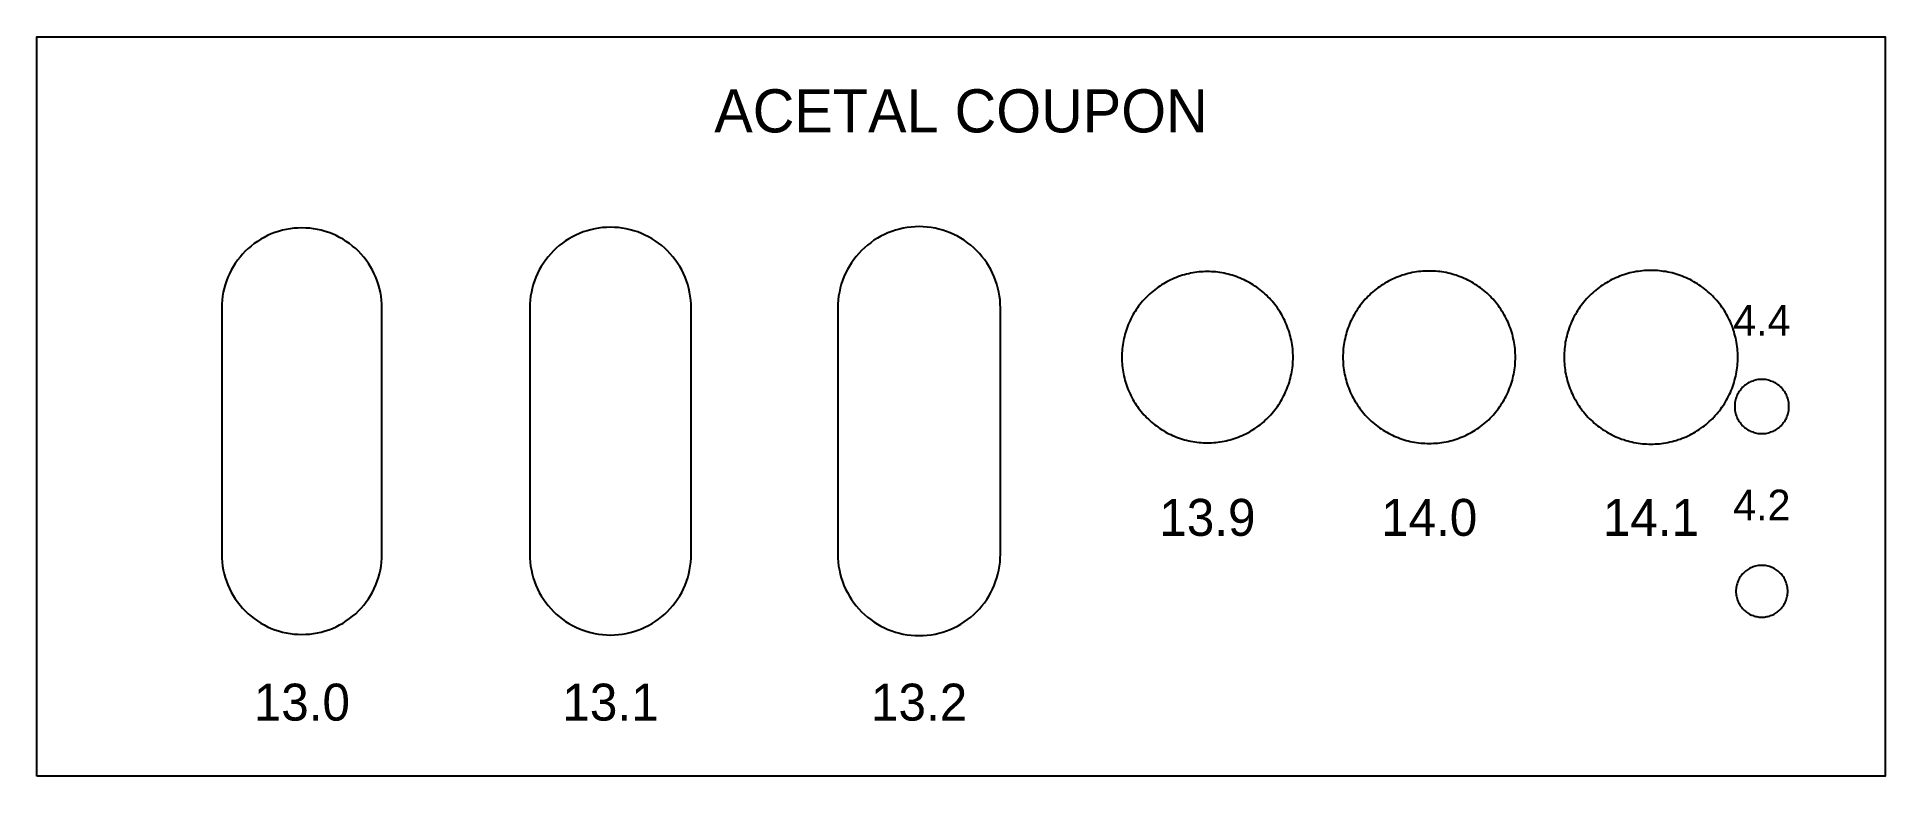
# Model space of a CAD drawing. Header units: millimetres. Extents: x 0 to 150, y 0 to 60.
import ezdxf
from ezdxf.enums import TextEntityAlignment as Align

# ---------------------------------------------------------------- set-up
doc = ezdxf.new("R2010")
doc.units = ezdxf.units.MM
doc.layers.add('CUT', color=1, linetype='Continuous')
doc.layers.add('ENGRAVE', color=5, linetype='Continuous')

msp = doc.modelspace()

# ---------------------------------------------------------------- linework, layer by layer
at = {"layer": 'CUT'}
for points in [[(0, 0), (0, 60), (150, 60), (150, 0), (0, 0)], [(27.97, 17.36), (27.99, 17.68), (28, 18), (28, 38), (27.99, 38.32), (27.97, 38.64), (27.93, 38.95), (27.88, 39.27), (27.81, 39.58), (27.72, 39.89), (27.62, 40.19), (27.51, 40.49), (27.38, 40.78), (27.23, 41.06), (27.08, 41.34), (26.9, 41.61), (26.72, 41.87), (26.52, 42.12), (26.32, 42.37), (26.1, 42.6), (25.87, 42.82), (25.62, 43.02), (25.37, 43.22), (25.11, 43.4), (24.84, 43.58), (24.56, 43.73), (24.28, 43.88), (23.99, 44.01), (23.69, 44.12), (23.39, 44.22), (23.08, 44.31), (22.77, 44.38), (22.45, 44.43), (22.14, 44.47), (21.82, 44.49), (21.5, 44.5), (21.18, 44.49), (20.86, 44.47), (20.55, 44.43), (20.23, 44.38), (19.92, 44.31), (19.61, 44.22), (19.31, 44.12), (19.01, 44.01), (18.72, 43.88), (18.44, 43.73), (18.16, 43.58), (17.89, 43.4), (17.63, 43.22), (17.38, 43.02), (17.13, 42.82), (16.9, 42.6), (16.68, 42.37), (16.48, 42.12), (16.28, 41.87), (16.1, 41.61), (15.92, 41.34), (15.77, 41.06), (15.62, 40.78), (15.49, 40.49), (15.38, 40.19), (15.28, 39.89), (15.19, 39.58), (15.12, 39.27), (15.07, 38.95), (15.03, 38.64), (15.01, 38.32), (15, 38), (15, 18), (15.01, 17.68), (15.03, 17.36), (15.07, 17.05), (15.12, 16.73), (15.19, 16.42), (15.28, 16.11), (15.38, 15.81), (15.49, 15.51), (15.62, 15.22), (15.77, 14.94), (15.92, 14.66), (16.1, 14.39), (16.28, 14.13), (16.48, 13.88), (16.68, 13.63), (16.9, 13.4), (17.13, 13.18), (17.38, 12.98), (17.63, 12.78), (17.89, 12.6), (18.16, 12.42), (18.44, 12.27), (18.72, 12.12), (19.01, 11.99), (19.31, 11.88), (19.61, 11.78), (19.92, 11.69), (20.23, 11.62), (20.55, 11.57), (20.86, 11.53), (21.18, 11.51), (21.5, 11.5), (21.82, 11.51), (22.14, 11.53), (22.45, 11.57), (22.77, 11.62), (23.08, 11.69), (23.39, 11.78), (23.69, 11.88), (23.99, 11.99), (24.28, 12.12), (24.56, 12.27), (24.84, 12.42), (25.11, 12.6), (25.37, 12.78), (25.62, 12.98), (25.87, 13.18), (26.1, 13.4), (26.32, 13.63), (26.52, 13.88), (26.72, 14.13), (26.9, 14.39), (27.08, 14.66), (27.23, 14.94), (27.38, 15.22), (27.51, 15.51), (27.62, 15.81), (27.72, 16.11), (27.81, 16.42), (27.88, 16.73), (27.93, 17.05), (27.97, 17.36)], [(53.1, 18), (53.1, 18), (53.1, 38), (53.1, 38), (53.09, 38.32), (53.07, 38.64), (53.03, 38.96), (52.97, 39.28), (52.9, 39.59), (52.82, 39.9), (52.72, 40.21), (52.6, 40.51), (52.47, 40.8), (52.33, 41.09), (52.17, 41.37), (52, 41.64), (51.81, 41.9), (51.61, 42.16), (51.4, 42.4), (51.18, 42.63), (50.95, 42.85), (50.71, 43.06), (50.45, 43.26), (50.19, 43.45), (49.92, 43.62), (49.64, 43.78), (49.35, 43.92), (49.06, 44.05), (48.76, 44.17), (48.45, 44.27), (48.14, 44.35), (47.83, 44.42), (47.51, 44.48), (47.19, 44.52), (46.87, 44.54), (46.55, 44.55), (46.23, 44.54), (45.91, 44.52), (45.59, 44.48), (45.27, 44.42), (44.96, 44.35), (44.65, 44.27), (44.34, 44.17), (44.04, 44.05), (43.75, 43.92), (43.46, 43.78), (43.18, 43.62), (42.91, 43.45), (42.65, 43.26), (42.39, 43.06), (42.15, 42.85), (41.92, 42.63), (41.7, 42.4), (41.49, 42.16), (41.29, 41.9), (41.1, 41.64), (40.93, 41.37), (40.77, 41.09), (40.63, 40.8), (40.5, 40.51), (40.38, 40.21), (40.28, 39.9), (40.2, 39.59), (40.13, 39.28), (40.07, 38.96), (40.03, 38.64), (40.01, 38.32), (40, 38), (40, 18), (40.01, 17.68), (40.03, 17.36), (40.07, 17.04), (40.13, 16.72), (40.2, 16.41), (40.28, 16.1), (40.38, 15.79), (40.5, 15.49), (40.63, 15.2), (40.77, 14.91), (40.93, 14.63), (41.1, 14.36), (41.29, 14.1), (41.49, 13.84), (41.7, 13.6), (41.92, 13.37), (42.15, 13.15), (42.39, 12.94), (42.65, 12.74), (42.91, 12.55), (43.18, 12.38), (43.46, 12.22), (43.75, 12.08), (44.04, 11.95), (44.34, 11.83), (44.65, 11.73), (44.96, 11.65), (45.27, 11.58), (45.59, 11.52), (45.91, 11.48), (46.23, 11.46), (46.55, 11.45), (46.87, 11.46), (47.19, 11.48), (47.51, 11.52), (47.83, 11.58), (48.14, 11.65), (48.45, 11.73), (48.76, 11.83), (49.06, 11.95), (49.35, 12.08), (49.64, 12.22), (49.92, 12.38), (50.19, 12.55), (50.45, 12.74), (50.71, 12.94), (50.95, 13.15), (51.18, 13.37), (51.4, 13.6), (51.61, 13.84), (51.81, 14.1), (52, 14.36), (52.17, 14.63), (52.33, 14.91), (52.47, 15.2), (52.6, 15.49), (52.72, 15.79), (52.82, 16.1), (52.9, 16.41), (52.97, 16.72), (53.03, 17.04), (53.07, 17.36), (53.09, 17.68), (53.1, 18)], [(78.2, 18), (78.2, 18), (78.2, 38), (78.2, 38), (78.19, 38.32), (78.17, 38.65), (78.13, 38.97), (78.07, 39.29), (78, 39.6), (77.92, 39.92), (77.81, 40.22), (77.7, 40.53), (77.57, 40.82), (77.42, 41.11), (77.26, 41.39), (77.09, 41.67), (76.9, 41.93), (76.7, 42.19), (76.49, 42.43), (76.27, 42.67), (76.03, 42.89), (75.79, 43.1), (75.53, 43.3), (75.27, 43.49), (74.99, 43.66), (74.71, 43.82), (74.42, 43.97), (74.13, 44.1), (73.82, 44.21), (73.52, 44.32), (73.2, 44.4), (72.89, 44.47), (72.57, 44.53), (72.25, 44.57), (71.92, 44.59), (71.6, 44.6), (71.28, 44.59), (70.95, 44.57), (70.63, 44.53), (70.31, 44.47), (70, 44.4), (69.68, 44.32), (69.38, 44.21), (69.07, 44.1), (68.78, 43.97), (68.49, 43.82), (68.21, 43.66), (67.93, 43.49), (67.67, 43.3), (67.41, 43.1), (67.17, 42.89), (66.93, 42.67), (66.71, 42.43), (66.5, 42.19), (66.3, 41.93), (66.11, 41.67), (65.94, 41.39), (65.78, 41.11), (65.63, 40.82), (65.5, 40.53), (65.39, 40.22), (65.28, 39.92), (65.2, 39.6), (65.13, 39.29), (65.07, 38.97), (65.03, 38.65), (65.01, 38.32), (65, 38), (65, 18), (65.01, 17.68), (65.03, 17.35), (65.07, 17.03), (65.13, 16.71), (65.2, 16.4), (65.28, 16.08), (65.39, 15.78), (65.5, 15.47), (65.63, 15.18), (65.78, 14.89), (65.94, 14.61), (66.11, 14.33), (66.3, 14.07), (66.5, 13.81), (66.71, 13.57), (66.93, 13.33), (67.17, 13.11), (67.41, 12.9), (67.67, 12.7), (67.93, 12.51), (68.21, 12.34), (68.49, 12.18), (68.78, 12.03), (69.07, 11.9), (69.38, 11.79), (69.68, 11.68), (70, 11.6), (70.31, 11.53), (70.63, 11.47), (70.95, 11.43), (71.28, 11.41), (71.6, 11.4), (71.92, 11.41), (72.25, 11.43), (72.57, 11.47), (72.89, 11.53), (73.2, 11.6), (73.52, 11.68), (73.82, 11.79), (74.13, 11.9), (74.42, 12.03), (74.71, 12.18), (74.99, 12.34), (75.27, 12.51), (75.53, 12.7), (75.79, 12.9), (76.03, 13.11), (76.27, 13.33), (76.49, 13.57), (76.7, 13.81), (76.9, 14.07), (77.09, 14.33), (77.26, 14.61), (77.42, 14.89), (77.57, 15.18), (77.7, 15.47), (77.81, 15.78), (77.92, 16.08), (78, 16.4), (78.07, 16.71), (78.13, 17.03), (78.17, 17.35), (78.19, 17.68), (78.2, 18)], [(101.94, 33.66), (101.95, 33.83), (101.95, 34), (101.95, 34.17), (101.94, 34.34), (101.93, 34.51), (101.92, 34.68), (101.9, 34.85), (101.87, 35.02), (101.85, 35.19), (101.82, 35.36), (101.78, 35.52), (101.74, 35.69), (101.7, 35.85), (101.65, 36.02), (101.6, 36.18), (101.54, 36.34), (101.48, 36.5), (101.42, 36.66), (101.35, 36.82), (101.28, 36.97), (101.21, 37.12), (101.13, 37.28), (101.05, 37.43), (100.96, 37.57), (100.87, 37.72), (100.78, 37.86), (100.68, 38), (100.58, 38.14), (100.48, 38.28), (100.37, 38.41), (100.26, 38.54), (100.15, 38.67), (100.03, 38.79), (99.91, 38.91), (99.79, 39.03), (99.67, 39.15), (99.54, 39.26), (99.41, 39.37), (99.28, 39.48), (99.14, 39.58), (99, 39.68), (98.86, 39.78), (98.72, 39.87), (98.57, 39.96), (98.43, 40.05), (98.28, 40.13), (98.12, 40.21), (97.97, 40.28), (97.82, 40.35), (97.66, 40.42), (97.5, 40.48), (97.34, 40.54), (97.18, 40.6), (97.02, 40.65), (96.85, 40.7), (96.69, 40.74), (96.52, 40.78), (96.36, 40.82), (96.19, 40.85), (96.02, 40.87), (95.85, 40.9), (95.68, 40.92), (95.51, 40.93), (95.34, 40.94), (95.17, 40.95), (95, 40.95), (94.83, 40.95), (94.66, 40.94), (94.49, 40.93), (94.32, 40.92), (94.15, 40.9), (93.98, 40.87), (93.81, 40.85), (93.64, 40.82), (93.48, 40.78), (93.31, 40.74), (93.15, 40.7), (92.98, 40.65), (92.82, 40.6), (92.66, 40.54), (92.5, 40.48), (92.34, 40.42), (92.18, 40.35), (92.03, 40.28), (91.88, 40.21), (91.72, 40.13), (91.57, 40.05), (91.43, 39.96), (91.28, 39.87), (91.14, 39.78), (91, 39.68), (90.86, 39.58), (90.72, 39.48), (90.59, 39.37), (90.46, 39.26), (90.33, 39.15), (90.21, 39.03), (90.09, 38.91), (89.97, 38.79), (89.85, 38.67), (89.74, 38.54), (89.63, 38.41), (89.52, 38.28), (89.42, 38.14), (89.32, 38), (89.22, 37.86), (89.13, 37.72), (89.04, 37.57), (88.95, 37.43), (88.87, 37.28), (88.79, 37.12), (88.72, 36.97), (88.65, 36.82), (88.58, 36.66), (88.52, 36.5), (88.46, 36.34), (88.4, 36.18), (88.35, 36.02), (88.3, 35.85), (88.26, 35.69), (88.22, 35.52), (88.18, 35.36), (88.15, 35.19), (88.13, 35.02), (88.1, 34.85), (88.08, 34.68), (88.07, 34.51), (88.06, 34.34), (88.05, 34.17), (88.05, 34), (88.05, 33.83), (88.06, 33.66), (88.07, 33.49), (88.08, 33.32), (88.1, 33.15), (88.13, 32.98), (88.15, 32.81), (88.18, 32.64), (88.22, 32.48), (88.26, 32.31), (88.3, 32.15), (88.35, 31.98), (88.4, 31.82), (88.46, 31.66), (88.52, 31.5), (88.58, 31.34), (88.65, 31.18), (88.72, 31.03), (88.79, 30.88), (88.87, 30.72), (88.95, 30.57), (89.04, 30.43), (89.13, 30.28), (89.22, 30.14), (89.32, 30), (89.42, 29.86), (89.52, 29.72), (89.63, 29.59), (89.74, 29.46), (89.85, 29.33), (89.97, 29.21), (90.09, 29.09), (90.21, 28.97), (90.33, 28.85), (90.46, 28.74), (90.59, 28.63), (90.72, 28.52), (90.86, 28.42), (91, 28.32), (91.14, 28.22), (91.28, 28.13), (91.43, 28.04), (91.57, 27.95), (91.72, 27.87), (91.88, 27.79), (92.03, 27.72), (92.18, 27.65), (92.34, 27.58), (92.5, 27.52), (92.66, 27.46), (92.82, 27.4), (92.98, 27.35), (93.15, 27.3), (93.31, 27.26), (93.48, 27.22), (93.64, 27.18), (93.81, 27.15), (93.98, 27.13), (94.15, 27.1), (94.32, 27.08), (94.49, 27.07), (94.66, 27.06), (94.83, 27.05), (95, 27.05), (95.17, 27.05), (95.34, 27.06), (95.51, 27.07), (95.68, 27.08), (95.85, 27.1), (96.02, 27.13), (96.19, 27.15), (96.36, 27.18), (96.52, 27.22), (96.69, 27.26), (96.85, 27.3), (97.02, 27.35), (97.18, 27.4), (97.34, 27.46), (97.5, 27.52), (97.66, 27.58), (97.82, 27.65), (97.97, 27.72), (98.12, 27.79), (98.28, 27.87), (98.43, 27.95), (98.57, 28.04), (98.72, 28.13), (98.86, 28.22), (99, 28.32), (99.14, 28.42), (99.28, 28.52), (99.41, 28.63), (99.54, 28.74), (99.67, 28.85), (99.79, 28.97), (99.91, 29.09), (100.03, 29.21), (100.15, 29.33), (100.26, 29.46), (100.37, 29.59), (100.48, 29.72), (100.58, 29.86), (100.68, 30), (100.78, 30.14), (100.87, 30.28), (100.96, 30.43), (101.05, 30.57), (101.13, 30.72), (101.21, 30.88), (101.28, 31.03), (101.35, 31.18), (101.42, 31.34), (101.48, 31.5), (101.54, 31.66), (101.6, 31.82), (101.65, 31.98), (101.7, 32.15), (101.74, 32.31), (101.78, 32.48), (101.82, 32.64), (101.85, 32.81), (101.87, 32.98), (101.9, 33.15), (101.92, 33.32), (101.93, 33.49), (101.94, 33.66)], [(119.99, 33.66), (120, 33.83), (120, 34), (120, 34.17), (119.99, 34.34), (119.98, 34.51), (119.97, 34.69), (119.95, 34.86), (119.92, 35.03), (119.9, 35.2), (119.87, 35.37), (119.83, 35.53), (119.79, 35.7), (119.75, 35.87), (119.7, 36.03), (119.65, 36.2), (119.59, 36.36), (119.53, 36.52), (119.47, 36.68), (119.4, 36.84), (119.33, 36.99), (119.25, 37.15), (119.17, 37.3), (119.09, 37.45), (119, 37.6), (118.91, 37.74), (118.82, 37.89), (118.72, 38.03), (118.62, 38.17), (118.52, 38.31), (118.41, 38.44), (118.3, 38.57), (118.19, 38.7), (118.07, 38.83), (117.95, 38.95), (117.83, 39.07), (117.7, 39.19), (117.57, 39.3), (117.44, 39.41), (117.31, 39.52), (117.17, 39.62), (117.03, 39.72), (116.89, 39.82), (116.74, 39.91), (116.6, 40), (116.45, 40.09), (116.3, 40.17), (116.15, 40.25), (115.99, 40.33), (115.84, 40.4), (115.68, 40.47), (115.52, 40.53), (115.36, 40.59), (115.2, 40.65), (115.03, 40.7), (114.87, 40.75), (114.7, 40.79), (114.53, 40.83), (114.37, 40.87), (114.2, 40.9), (114.03, 40.92), (113.86, 40.95), (113.69, 40.97), (113.51, 40.98), (113.34, 40.99), (113.17, 41), (113, 41), (112.83, 41), (112.66, 40.99), (112.49, 40.98), (112.31, 40.97), (112.14, 40.95), (111.97, 40.92), (111.8, 40.9), (111.63, 40.87), (111.47, 40.83), (111.3, 40.79), (111.13, 40.75), (110.97, 40.7), (110.8, 40.65), (110.64, 40.59), (110.48, 40.53), (110.32, 40.47), (110.16, 40.4), (110.01, 40.33), (109.85, 40.25), (109.7, 40.17), (109.55, 40.09), (109.4, 40), (109.26, 39.91), (109.11, 39.82), (108.97, 39.72), (108.83, 39.62), (108.69, 39.52), (108.56, 39.41), (108.43, 39.3), (108.3, 39.19), (108.17, 39.07), (108.05, 38.95), (107.93, 38.83), (107.81, 38.7), (107.7, 38.57), (107.59, 38.44), (107.48, 38.31), (107.38, 38.17), (107.28, 38.03), (107.18, 37.89), (107.09, 37.74), (107, 37.6), (106.91, 37.45), (106.83, 37.3), (106.75, 37.15), (106.67, 36.99), (106.6, 36.84), (106.53, 36.68), (106.47, 36.52), (106.41, 36.36), (106.35, 36.2), (106.3, 36.03), (106.25, 35.87), (106.21, 35.7), (106.17, 35.53), (106.13, 35.37), (106.1, 35.2), (106.08, 35.03), (106.05, 34.86), (106.03, 34.69), (106.02, 34.51), (106.01, 34.34), (106, 34.17), (106, 34), (106, 33.83), (106.01, 33.66), (106.02, 33.49), (106.03, 33.31), (106.05, 33.14), (106.08, 32.97), (106.1, 32.8), (106.13, 32.63), (106.17, 32.47), (106.21, 32.3), (106.25, 32.13), (106.3, 31.97), (106.35, 31.8), (106.41, 31.64), (106.47, 31.48), (106.53, 31.32), (106.6, 31.16), (106.67, 31.01), (106.75, 30.85), (106.83, 30.7), (106.91, 30.55), (107, 30.4), (107.09, 30.26), (107.18, 30.11), (107.28, 29.97), (107.38, 29.83), (107.48, 29.69), (107.59, 29.56), (107.7, 29.43), (107.81, 29.3), (107.93, 29.17), (108.05, 29.05), (108.17, 28.93), (108.3, 28.81), (108.43, 28.7), (108.56, 28.59), (108.69, 28.48), (108.83, 28.38), (108.97, 28.28), (109.11, 28.18), (109.26, 28.09), (109.4, 28), (109.55, 27.91), (109.7, 27.83), (109.85, 27.75), (110.01, 27.67), (110.16, 27.6), (110.32, 27.53), (110.48, 27.47), (110.64, 27.41), (110.8, 27.35), (110.97, 27.3), (111.13, 27.25), (111.3, 27.21), (111.47, 27.17), (111.63, 27.13), (111.8, 27.1), (111.97, 27.08), (112.14, 27.05), (112.31, 27.03), (112.49, 27.02), (112.66, 27.01), (112.83, 27), (113, 27), (113.17, 27), (113.34, 27.01), (113.51, 27.02), (113.69, 27.03), (113.86, 27.05), (114.03, 27.08), (114.2, 27.1), (114.37, 27.13), (114.53, 27.17), (114.7, 27.21), (114.87, 27.25), (115.03, 27.3), (115.2, 27.35), (115.36, 27.41), (115.52, 27.47), (115.68, 27.53), (115.84, 27.6), (115.99, 27.67), (116.15, 27.75), (116.3, 27.83), (116.45, 27.91), (116.6, 28), (116.74, 28.09), (116.89, 28.18), (117.03, 28.28), (117.17, 28.38), (117.31, 28.48), (117.44, 28.59), (117.57, 28.7), (117.7, 28.81), (117.83, 28.93), (117.95, 29.05), (118.07, 29.17), (118.19, 29.3), (118.3, 29.43), (118.41, 29.56), (118.52, 29.69), (118.62, 29.83), (118.72, 29.97), (118.82, 30.11), (118.91, 30.26), (119, 30.4), (119.09, 30.55), (119.17, 30.7), (119.25, 30.85), (119.33, 31.01), (119.4, 31.16), (119.47, 31.32), (119.53, 31.48), (119.59, 31.64), (119.65, 31.8), (119.7, 31.97), (119.75, 32.13), (119.79, 32.3), (119.83, 32.47), (119.87, 32.63), (119.9, 32.8), (119.92, 32.97), (119.95, 33.14), (119.97, 33.31), (119.98, 33.49), (119.99, 33.66)], [(138.04, 33.65), (138.05, 33.83), (138.05, 34), (138.05, 34.17), (138.04, 34.35), (138.03, 34.52), (138.02, 34.69), (138, 34.86), (137.97, 35.03), (137.95, 35.21), (137.91, 35.38), (137.88, 35.54), (137.84, 35.71), (137.79, 35.88), (137.75, 36.05), (137.69, 36.21), (137.64, 36.38), (137.58, 36.54), (137.51, 36.7), (137.45, 36.86), (137.37, 37.01), (137.3, 37.17), (137.22, 37.32), (137.13, 37.47), (137.05, 37.62), (136.96, 37.77), (136.86, 37.92), (136.76, 38.06), (136.66, 38.2), (136.56, 38.34), (136.45, 38.47), (136.34, 38.6), (136.22, 38.73), (136.11, 38.86), (135.99, 38.99), (135.86, 39.11), (135.73, 39.22), (135.6, 39.34), (135.47, 39.45), (135.34, 39.56), (135.2, 39.66), (135.06, 39.76), (134.92, 39.86), (134.77, 39.96), (134.62, 40.05), (134.47, 40.13), (134.32, 40.22), (134.17, 40.3), (134.01, 40.37), (133.86, 40.45), (133.7, 40.51), (133.54, 40.58), (133.38, 40.64), (133.21, 40.69), (133.05, 40.75), (132.88, 40.79), (132.71, 40.84), (132.54, 40.88), (132.38, 40.91), (132.21, 40.95), (132.03, 40.97), (131.86, 41), (131.69, 41.02), (131.52, 41.03), (131.35, 41.04), (131.17, 41.05), (131, 41.05), (130.83, 41.05), (130.65, 41.04), (130.48, 41.03), (130.31, 41.02), (130.14, 41), (129.97, 40.97), (129.79, 40.95), (129.62, 40.91), (129.46, 40.88), (129.29, 40.84), (129.12, 40.79), (128.95, 40.75), (128.79, 40.69), (128.62, 40.64), (128.46, 40.58), (128.3, 40.51), (128.14, 40.45), (127.99, 40.37), (127.83, 40.3), (127.68, 40.22), (127.53, 40.13), (127.38, 40.05), (127.23, 39.96), (127.08, 39.86), (126.94, 39.76), (126.8, 39.66), (126.66, 39.56), (126.53, 39.45), (126.4, 39.34), (126.27, 39.22), (126.14, 39.11), (126.01, 38.99), (125.89, 38.86), (125.78, 38.73), (125.66, 38.6), (125.55, 38.47), (125.44, 38.34), (125.34, 38.2), (125.24, 38.06), (125.14, 37.92), (125.04, 37.77), (124.95, 37.62), (124.87, 37.47), (124.78, 37.32), (124.7, 37.17), (124.63, 37.01), (124.55, 36.86), (124.49, 36.7), (124.42, 36.54), (124.36, 36.38), (124.31, 36.21), (124.25, 36.05), (124.21, 35.88), (124.16, 35.71), (124.12, 35.54), (124.09, 35.38), (124.05, 35.21), (124.03, 35.03), (124, 34.86), (123.98, 34.69), (123.97, 34.52), (123.96, 34.35), (123.95, 34.17), (123.95, 34), (123.95, 33.83), (123.96, 33.65), (123.97, 33.48), (123.98, 33.31), (124, 33.14), (124.03, 32.97), (124.05, 32.79), (124.09, 32.62), (124.12, 32.46), (124.16, 32.29), (124.21, 32.12), (124.25, 31.95), (124.31, 31.79), (124.36, 31.62), (124.42, 31.46), (124.49, 31.3), (124.55, 31.14), (124.63, 30.99), (124.7, 30.83), (124.78, 30.68), (124.87, 30.53), (124.95, 30.38), (125.04, 30.23), (125.14, 30.08), (125.24, 29.94), (125.34, 29.8), (125.44, 29.66), (125.55, 29.53), (125.66, 29.4), (125.78, 29.27), (125.89, 29.14), (126.01, 29.01), (126.14, 28.89), (126.27, 28.78), (126.4, 28.66), (126.53, 28.55), (126.66, 28.44), (126.8, 28.34), (126.94, 28.24), (127.08, 28.14), (127.23, 28.04), (127.38, 27.95), (127.53, 27.87), (127.68, 27.78), (127.83, 27.7), (127.99, 27.63), (128.14, 27.55), (128.3, 27.49), (128.46, 27.42), (128.62, 27.36), (128.79, 27.31), (128.95, 27.25), (129.12, 27.21), (129.29, 27.16), (129.46, 27.12), (129.62, 27.09), (129.79, 27.05), (129.97, 27.03), (130.14, 27), (130.31, 26.98), (130.48, 26.97), (130.65, 26.96), (130.83, 26.95), (131, 26.95), (131.17, 26.95), (131.35, 26.96), (131.52, 26.97), (131.69, 26.98), (131.86, 27), (132.03, 27.03), (132.21, 27.05), (132.38, 27.09), (132.54, 27.12), (132.71, 27.16), (132.88, 27.21), (133.05, 27.25), (133.21, 27.31), (133.38, 27.36), (133.54, 27.42), (133.7, 27.49), (133.86, 27.55), (134.01, 27.63), (134.17, 27.7), (134.32, 27.78), (134.47, 27.87), (134.62, 27.95), (134.77, 28.04), (134.92, 28.14), (135.06, 28.24), (135.2, 28.34), (135.34, 28.44), (135.47, 28.55), (135.6, 28.66), (135.73, 28.78), (135.86, 28.89), (135.99, 29.01), (136.11, 29.14), (136.22, 29.27), (136.34, 29.4), (136.45, 29.53), (136.56, 29.66), (136.66, 29.8), (136.76, 29.94), (136.86, 30.08), (136.96, 30.23), (137.05, 30.38), (137.13, 30.53), (137.22, 30.68), (137.3, 30.83), (137.37, 30.99), (137.45, 31.14), (137.51, 31.3), (137.58, 31.46), (137.64, 31.62), (137.69, 31.79), (137.75, 31.95), (137.79, 32.12), (137.84, 32.29), (137.88, 32.46), (137.91, 32.62), (137.95, 32.79), (137.97, 32.97), (138, 33.14), (138.02, 33.31), (138.03, 33.48), (138.04, 33.65)], [(142.19, 29.78), (142.2, 29.89), (142.2, 30), (142.2, 30.11), (142.19, 30.22), (142.18, 30.32), (142.16, 30.43), (142.13, 30.53), (142.11, 30.64), (142.07, 30.74), (142.03, 30.84), (141.99, 30.94), (141.94, 31.04), (141.89, 31.13), (141.83, 31.22), (141.77, 31.31), (141.7, 31.4), (141.63, 31.48), (141.56, 31.56), (141.48, 31.63), (141.4, 31.7), (141.31, 31.77), (141.22, 31.83), (141.13, 31.89), (141.04, 31.94), (140.94, 31.99), (140.84, 32.03), (140.74, 32.07), (140.64, 32.11), (140.53, 32.13), (140.43, 32.16), (140.32, 32.18), (140.22, 32.19), (140.11, 32.2), (140, 32.2), (139.89, 32.2), (139.78, 32.19), (139.68, 32.18), (139.57, 32.16), (139.47, 32.13), (139.36, 32.11), (139.26, 32.07), (139.16, 32.03), (139.06, 31.99), (138.96, 31.94), (138.87, 31.89), (138.78, 31.83), (138.69, 31.77), (138.6, 31.7), (138.52, 31.63), (138.44, 31.56), (138.37, 31.48), (138.3, 31.4), (138.23, 31.31), (138.17, 31.22), (138.11, 31.13), (138.06, 31.04), (138.01, 30.94), (137.97, 30.84), (137.93, 30.74), (137.89, 30.64), (137.87, 30.53), (137.84, 30.43), (137.82, 30.32), (137.81, 30.22), (137.8, 30.11), (137.8, 30), (137.8, 29.89), (137.81, 29.78), (137.82, 29.68), (137.84, 29.57), (137.87, 29.47), (137.89, 29.36), (137.93, 29.26), (137.97, 29.16), (138.01, 29.06), (138.06, 28.96), (138.11, 28.87), (138.17, 28.78), (138.23, 28.69), (138.3, 28.6), (138.37, 28.52), (138.44, 28.44), (138.52, 28.37), (138.6, 28.3), (138.69, 28.23), (138.78, 28.17), (138.87, 28.11), (138.96, 28.06), (139.06, 28.01), (139.16, 27.97), (139.26, 27.93), (139.36, 27.89), (139.47, 27.87), (139.57, 27.84), (139.68, 27.82), (139.78, 27.81), (139.89, 27.8), (140, 27.8), (140.11, 27.8), (140.22, 27.81), (140.32, 27.82), (140.43, 27.84), (140.53, 27.87), (140.64, 27.89), (140.74, 27.93), (140.84, 27.97), (140.94, 28.01), (141.04, 28.06), (141.13, 28.11), (141.22, 28.17), (141.31, 28.23), (141.4, 28.3), (141.48, 28.37), (141.56, 28.44), (141.63, 28.52), (141.7, 28.6), (141.77, 28.69), (141.83, 28.78), (141.89, 28.87), (141.94, 28.96), (141.99, 29.06), (142.03, 29.16), (142.07, 29.26), (142.11, 29.36), (142.13, 29.47), (142.16, 29.57), (142.18, 29.68), (142.19, 29.78)], [(142.09, 14.79), (142.1, 14.9), (142.1, 15), (142.1, 15.1), (142.09, 15.21), (142.08, 15.31), (142.06, 15.41), (142.04, 15.51), (142.01, 15.61), (141.98, 15.71), (141.94, 15.8), (141.9, 15.9), (141.85, 15.99), (141.8, 16.08), (141.75, 16.17), (141.69, 16.25), (141.62, 16.33), (141.56, 16.41), (141.48, 16.48), (141.41, 16.56), (141.33, 16.62), (141.25, 16.69), (141.17, 16.75), (141.08, 16.8), (140.99, 16.85), (140.9, 16.9), (140.8, 16.94), (140.71, 16.98), (140.61, 17.01), (140.51, 17.04), (140.41, 17.06), (140.31, 17.08), (140.21, 17.09), (140.1, 17.1), (140, 17.1), (139.9, 17.1), (139.79, 17.09), (139.69, 17.08), (139.59, 17.06), (139.49, 17.04), (139.39, 17.01), (139.29, 16.98), (139.2, 16.94), (139.1, 16.9), (139.01, 16.85), (138.92, 16.8), (138.83, 16.75), (138.75, 16.69), (138.67, 16.62), (138.59, 16.56), (138.52, 16.48), (138.44, 16.41), (138.38, 16.33), (138.31, 16.25), (138.25, 16.17), (138.2, 16.08), (138.15, 15.99), (138.1, 15.9), (138.06, 15.8), (138.02, 15.71), (137.99, 15.61), (137.96, 15.51), (137.94, 15.41), (137.92, 15.31), (137.91, 15.21), (137.9, 15.1), (137.9, 15), (137.9, 14.9), (137.91, 14.79), (137.92, 14.69), (137.94, 14.59), (137.96, 14.49), (137.99, 14.39), (138.02, 14.29), (138.06, 14.2), (138.1, 14.1), (138.15, 14.01), (138.2, 13.92), (138.25, 13.83), (138.31, 13.75), (138.38, 13.67), (138.44, 13.59), (138.52, 13.52), (138.59, 13.44), (138.67, 13.38), (138.75, 13.31), (138.83, 13.25), (138.92, 13.2), (139.01, 13.15), (139.1, 13.1), (139.2, 13.06), (139.29, 13.02), (139.39, 12.99), (139.49, 12.96), (139.59, 12.94), (139.69, 12.92), (139.79, 12.91), (139.9, 12.9), (140, 12.9), (140.1, 12.9), (140.21, 12.91), (140.31, 12.92), (140.41, 12.94), (140.51, 12.96), (140.61, 12.99), (140.71, 13.02), (140.8, 13.06), (140.9, 13.1), (140.99, 13.15), (141.08, 13.2), (141.17, 13.25), (141.25, 13.31), (141.33, 13.38), (141.41, 13.44), (141.48, 13.52), (141.56, 13.59), (141.62, 13.67), (141.69, 13.75), (141.75, 13.83), (141.8, 13.92), (141.85, 14.01), (141.9, 14.1), (141.94, 14.2), (141.98, 14.29), (142.01, 14.39), (142.04, 14.49), (142.06, 14.59), (142.08, 14.69), (142.09, 14.79)]]:
    msp.add_lwpolyline(points, close=True, dxfattribs=at)

# ---------------------------------------------------------------- texts
at = {"layer": 'ENGRAVE'}
for s, height, p in [('ACETAL COUPON', 3.5, (75, 54)), ('4.4', 2.5, (140, 37)), ('13.9', 3, (95, 21)), ('14.0', 3, (113, 21)), ('14.1', 3, (131, 21)), ('4.2', 2.5, (140, 22)), ('13.0', 3, (21.5, 6)), ('13.1', 3, (46.55, 6)), ('13.2', 3, (71.6, 6))]:
    msp.add_text(s, height=height, dxfattribs=at).set_placement(p, align=Align.MIDDLE_CENTER)

doc.saveas('drawing.dxf')
